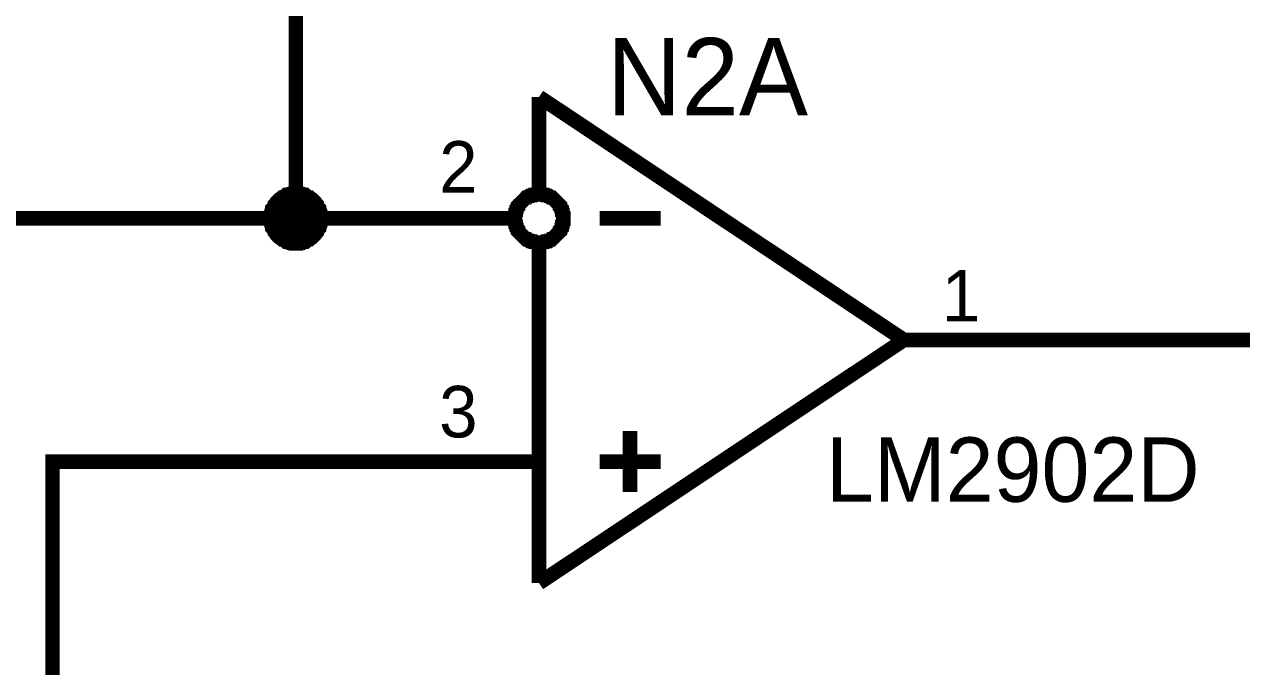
# Model space of a CAD drawing. Header units: millimetres. Extents: x 0 to 420, y 0 to 297.
# Drawn here: x 249.41 to 274.42, y 145.77 to 158.98 of the extents above; entities that cross this region are included whole.
import ezdxf

# ---------------------------------------------------------------- set-up
doc = ezdxf.new("R2010")
doc.units = ezdxf.units.MM
doc.layers.add('Sheet', color=255, linetype='Continuous')

msp = doc.modelspace()

# ---------------------------------------------------------------- linework, layer by layer
at = {"layer": 'Sheet'}
for points, const_width in [([(247.488, 167.493), (254.986, 167.493), (254.986, 154.991), (257.485, 154.991)], 0.3), ([(289.975, 167.493), (292.474, 167.493), (292.474, 152.491), (282.477, 152.491), (269.981, 152.491)], 0.3), ([(259.984, 157.491), (259.984, 155.62)], 0.3), ([(259.984, 157.491), (267.482, 152.491)], 0.3), ([(254.473, 154.991), (254.473, 155.024), (254.473, 155.041), (254.473, 155.074), (254.489, 155.09), (254.489, 155.124), (254.489, 155.14), (254.506, 155.173), (254.506, 155.19), (254.522, 155.206), (254.539, 155.239), (254.555, 155.256), (254.555, 155.273), (254.572, 155.289), (254.589, 155.322), (254.605, 155.339), (254.622, 155.355), (254.638, 155.372), (254.655, 155.388), (254.688, 155.405), (254.704, 155.422), (254.721, 155.422), (254.738, 155.438), (254.771, 155.455), (254.787, 155.471), (254.804, 155.471), (254.837, 155.488), (254.853, 155.488), (254.887, 155.488), (254.903, 155.504), (254.936, 155.504), (254.953, 155.504), (254.986, 155.504)], 0.3), ([(254.473, 154.991), (254.473, 155.024), (254.473, 155.041), (254.473, 155.074), (254.489, 155.09), (254.489, 155.124), (254.489, 155.14), (254.506, 155.173), (254.506, 155.19), (254.522, 155.206), (254.539, 155.239), (254.555, 155.256), (254.555, 155.273), (254.572, 155.289), (254.589, 155.322), (254.605, 155.339), (254.622, 155.355), (254.638, 155.372), (254.655, 155.388), (254.688, 155.405), (254.704, 155.422), (254.721, 155.422), (254.738, 155.438), (254.771, 155.455), (254.787, 155.471), (254.804, 155.471), (254.837, 155.488), (254.853, 155.488), (254.887, 155.488), (254.903, 155.504), (254.936, 155.504), (254.953, 155.504), (254.986, 155.504)], 0.3), ([(254.473, 154.991), (254.473, 155.024), (254.473, 155.041), (254.473, 155.074), (254.489, 155.09), (254.489, 155.124), (254.489, 155.14), (254.506, 155.173), (254.506, 155.19), (254.522, 155.206), (254.539, 155.239), (254.555, 155.256), (254.555, 155.273), (254.572, 155.289), (254.589, 155.322), (254.605, 155.339), (254.622, 155.355), (254.638, 155.372), (254.655, 155.388), (254.688, 155.405), (254.704, 155.422), (254.721, 155.422), (254.738, 155.438), (254.771, 155.455), (254.787, 155.471), (254.804, 155.471), (254.837, 155.488), (254.853, 155.488), (254.887, 155.488), (254.903, 155.504), (254.936, 155.504), (254.953, 155.504), (254.986, 155.504)], 0.3), ([(254.473, 154.991), (254.473, 155.024), (254.473, 155.041), (254.473, 155.074), (254.489, 155.09), (254.489, 155.124), (254.489, 155.14), (254.506, 155.173), (254.506, 155.19), (254.522, 155.206), (254.539, 155.239), (254.555, 155.256), (254.555, 155.273), (254.572, 155.289), (254.589, 155.322), (254.605, 155.339), (254.622, 155.355), (254.638, 155.372), (254.655, 155.388), (254.688, 155.405), (254.704, 155.422), (254.721, 155.422), (254.738, 155.438), (254.771, 155.455), (254.787, 155.471), (254.804, 155.471), (254.837, 155.488), (254.853, 155.488), (254.887, 155.488), (254.903, 155.504), (254.936, 155.504), (254.953, 155.504), (254.986, 155.504)], 0.3), ([(254.986, 155.504), (254.986, 155.504)], 0.3), ([(254.986, 155.504), (255.019, 155.504), (255.035, 155.504), (255.069, 155.504), (255.085, 155.488), (255.118, 155.488), (255.135, 155.488), (255.168, 155.471), (255.184, 155.471), (255.201, 155.455), (255.234, 155.438), (255.251, 155.422), (255.267, 155.422), (255.284, 155.405), (255.317, 155.388), (255.333, 155.372), (255.35, 155.355), (255.366, 155.339), (255.383, 155.322), (255.4, 155.289), (255.416, 155.273), (255.416, 155.256), (255.433, 155.239), (255.449, 155.206), (255.466, 155.19), (255.466, 155.173), (255.482, 155.14), (255.482, 155.124), (255.482, 155.09), (255.499, 155.074), (255.499, 155.041), (255.499, 155.024), (255.499, 154.991)], 0.3), ([(254.986, 155.504), (254.986, 155.504)], 0.3), ([(254.986, 155.504), (255.019, 155.504), (255.035, 155.504), (255.069, 155.504), (255.085, 155.488), (255.118, 155.488), (255.135, 155.488), (255.168, 155.471), (255.184, 155.471), (255.201, 155.455), (255.234, 155.438), (255.251, 155.422), (255.267, 155.422), (255.284, 155.405), (255.317, 155.388), (255.333, 155.372), (255.35, 155.355), (255.366, 155.339), (255.383, 155.322), (255.4, 155.289), (255.416, 155.273), (255.416, 155.256), (255.433, 155.239), (255.449, 155.206), (255.466, 155.19), (255.466, 155.173), (255.482, 155.14), (255.482, 155.124), (255.482, 155.09), (255.499, 155.074), (255.499, 155.041), (255.499, 155.024), (255.499, 154.991)], 0.3), ([(254.986, 155.504), (254.986, 155.504)], 0.3), ([(254.986, 155.504), (255.019, 155.504), (255.035, 155.504), (255.069, 155.504), (255.085, 155.488), (255.118, 155.488), (255.135, 155.488), (255.168, 155.471), (255.184, 155.471), (255.201, 155.455), (255.234, 155.438), (255.251, 155.422), (255.267, 155.422), (255.284, 155.405), (255.317, 155.388), (255.333, 155.372), (255.35, 155.355), (255.366, 155.339), (255.383, 155.322), (255.4, 155.289), (255.416, 155.273), (255.416, 155.256), (255.433, 155.239), (255.449, 155.206), (255.466, 155.19), (255.466, 155.173), (255.482, 155.14), (255.482, 155.124), (255.482, 155.09), (255.499, 155.074), (255.499, 155.041), (255.499, 155.024), (255.499, 154.991)], 0.3), ([(254.986, 155.504), (254.986, 155.504)], 0.3), ([(254.986, 155.504), (255.019, 155.504), (255.035, 155.504), (255.069, 155.504), (255.085, 155.488), (255.118, 155.488), (255.135, 155.488), (255.168, 155.471), (255.184, 155.471), (255.201, 155.455), (255.234, 155.438), (255.251, 155.422), (255.267, 155.422), (255.284, 155.405), (255.317, 155.388), (255.333, 155.372), (255.35, 155.355), (255.366, 155.339), (255.383, 155.322), (255.4, 155.289), (255.416, 155.273), (255.416, 155.256), (255.433, 155.239), (255.449, 155.206), (255.466, 155.19), (255.466, 155.173), (255.482, 155.14), (255.482, 155.124), (255.482, 155.09), (255.499, 155.074), (255.499, 155.041), (255.499, 155.024), (255.499, 154.991)], 0.3), ([(259.488, 154.991), (259.488, 155.024), (259.488, 155.041), (259.488, 155.074), (259.504, 155.09), (259.504, 155.124), (259.504, 155.14), (259.521, 155.157), (259.521, 155.19), (259.537, 155.206), (259.554, 155.223), (259.554, 155.256), (259.57, 155.273), (259.587, 155.289), (259.604, 155.306), (259.62, 155.322), (259.637, 155.339), (259.653, 155.355), (259.67, 155.372), (259.686, 155.388), (259.703, 155.405), (259.719, 155.422), (259.753, 155.422), (259.769, 155.438), (259.786, 155.455), (259.819, 155.455), (259.835, 155.471), (259.852, 155.471), (259.885, 155.471), (259.901, 155.488), (259.935, 155.488), (259.951, 155.488), (259.984, 155.488)], 0.3), ([(259.984, 155.488), (259.951, 155.488), (259.935, 155.488), (259.901, 155.488), (259.885, 155.471), (259.852, 155.471), (259.835, 155.471), (259.819, 155.455), (259.786, 155.455), (259.769, 155.438), (259.753, 155.422), (259.719, 155.422), (259.703, 155.405), (259.686, 155.388), (259.67, 155.372), (259.653, 155.355), (259.637, 155.339), (259.62, 155.322), (259.604, 155.306), (259.587, 155.289), (259.57, 155.273), (259.554, 155.256), (259.554, 155.223), (259.537, 155.206), (259.521, 155.19), (259.521, 155.157), (259.504, 155.14), (259.504, 155.124), (259.504, 155.09), (259.488, 155.074), (259.488, 155.041), (259.488, 155.024), (259.488, 154.991)], 0.3), ([(259.984, 155.488), (260.017, 155.488), (260.034, 155.488), (260.067, 155.488), (260.084, 155.471), (260.117, 155.471), (260.133, 155.471), (260.15, 155.455), (260.183, 155.455), (260.199, 155.438), (260.216, 155.422), (260.249, 155.422), (260.266, 155.405), (260.282, 155.388), (260.299, 155.372), (260.315, 155.355), (260.332, 155.339), (260.348, 155.322), (260.365, 155.306), (260.381, 155.289), (260.398, 155.273), (260.415, 155.256), (260.415, 155.223), (260.431, 155.206), (260.448, 155.19), (260.448, 155.157), (260.464, 155.14), (260.464, 155.124), (260.464, 155.09), (260.481, 155.074), (260.481, 155.041), (260.481, 155.024), (260.481, 154.991)], 0.3), ([(260.481, 154.991), (260.481, 155.024), (260.481, 155.041), (260.481, 155.074), (260.464, 155.09), (260.464, 155.124), (260.464, 155.14), (260.448, 155.157), (260.448, 155.19), (260.431, 155.206), (260.415, 155.223), (260.415, 155.256), (260.398, 155.273), (260.381, 155.289), (260.365, 155.306), (260.348, 155.322), (260.332, 155.339), (260.315, 155.355), (260.299, 155.372), (260.282, 155.388), (260.266, 155.405), (260.249, 155.422), (260.216, 155.422), (260.199, 155.438), (260.183, 155.455), (260.15, 155.455), (260.133, 155.471), (260.117, 155.471), (260.084, 155.471), (260.067, 155.488), (260.034, 155.488), (260.017, 155.488), (259.984, 155.488)], 0.3), ([(254.473, 154.991), (254.473, 155.024), (254.473, 155.041), (254.473, 155.074), (254.489, 155.09), (254.489, 155.124), (254.489, 155.14), (254.506, 155.173), (254.506, 155.19), (254.522, 155.206), (254.539, 155.239), (254.555, 155.256), (254.555, 155.273), (254.572, 155.289), (254.589, 155.322), (254.605, 155.339), (254.622, 155.355), (254.638, 155.372), (254.655, 155.388), (254.688, 155.405), (254.704, 155.422), (254.721, 155.422), (254.738, 155.438), (254.771, 155.455), (254.787, 155.471), (254.804, 155.471), (254.837, 155.488), (254.853, 155.488), (254.887, 155.488), (254.903, 155.504), (254.936, 155.504), (254.953, 155.504), (254.986, 155.504)], 0.0991), ([(254.473, 154.991), (254.473, 155.024), (254.473, 155.041), (254.473, 155.074), (254.489, 155.09), (254.489, 155.124), (254.489, 155.14), (254.506, 155.173), (254.506, 155.19), (254.522, 155.206), (254.539, 155.239), (254.555, 155.256), (254.555, 155.273), (254.572, 155.289), (254.589, 155.322), (254.605, 155.339), (254.622, 155.355), (254.638, 155.372), (254.655, 155.388), (254.688, 155.405), (254.704, 155.422), (254.721, 155.422), (254.738, 155.438), (254.771, 155.455), (254.787, 155.471), (254.804, 155.471), (254.837, 155.488), (254.853, 155.488), (254.887, 155.488), (254.903, 155.504), (254.936, 155.504), (254.953, 155.504), (254.986, 155.504)], 0.0991), ([(254.473, 154.991), (254.473, 155.024), (254.473, 155.041), (254.473, 155.074), (254.489, 155.09), (254.489, 155.124), (254.489, 155.14), (254.506, 155.173), (254.506, 155.19), (254.522, 155.206), (254.539, 155.239), (254.555, 155.256), (254.555, 155.273), (254.572, 155.289), (254.589, 155.322), (254.605, 155.339), (254.622, 155.355), (254.638, 155.372), (254.655, 155.388), (254.688, 155.405), (254.704, 155.422), (254.721, 155.422), (254.738, 155.438), (254.771, 155.455), (254.787, 155.471), (254.804, 155.471), (254.837, 155.488), (254.853, 155.488), (254.887, 155.488), (254.903, 155.504), (254.936, 155.504), (254.953, 155.504), (254.986, 155.504)], 0.0991), ([(254.473, 154.991), (254.473, 155.024), (254.473, 155.041), (254.473, 155.074), (254.489, 155.09), (254.489, 155.124), (254.489, 155.14), (254.506, 155.173), (254.506, 155.19), (254.522, 155.206), (254.539, 155.239), (254.555, 155.256), (254.555, 155.273), (254.572, 155.289), (254.589, 155.322), (254.605, 155.339), (254.622, 155.355), (254.638, 155.372), (254.655, 155.388), (254.688, 155.405), (254.704, 155.422), (254.721, 155.422), (254.738, 155.438), (254.771, 155.455), (254.787, 155.471), (254.804, 155.471), (254.837, 155.488), (254.853, 155.488), (254.887, 155.488), (254.903, 155.504), (254.936, 155.504), (254.953, 155.504), (254.986, 155.504)], 0.0991), ([(254.986, 155.504), (254.986, 155.504)], 0.0991), ([(254.986, 155.504), (255.019, 155.504), (255.035, 155.504), (255.069, 155.504), (255.085, 155.488), (255.118, 155.488), (255.135, 155.488), (255.168, 155.471), (255.184, 155.471), (255.201, 155.455), (255.234, 155.438), (255.251, 155.422), (255.267, 155.422), (255.284, 155.405), (255.317, 155.388), (255.333, 155.372), (255.35, 155.355), (255.366, 155.339), (255.383, 155.322), (255.4, 155.289), (255.416, 155.273), (255.416, 155.256), (255.433, 155.239), (255.449, 155.206), (255.466, 155.19), (255.466, 155.173), (255.482, 155.14), (255.482, 155.124), (255.482, 155.09), (255.499, 155.074), (255.499, 155.041), (255.499, 155.024), (255.499, 154.991)], 0.0991), ([(254.986, 155.504), (254.986, 155.504)], 0.0991), ([(254.986, 155.504), (255.019, 155.504), (255.035, 155.504), (255.069, 155.504), (255.085, 155.488), (255.118, 155.488), (255.135, 155.488), (255.168, 155.471), (255.184, 155.471), (255.201, 155.455), (255.234, 155.438), (255.251, 155.422), (255.267, 155.422), (255.284, 155.405), (255.317, 155.388), (255.333, 155.372), (255.35, 155.355), (255.366, 155.339), (255.383, 155.322), (255.4, 155.289), (255.416, 155.273), (255.416, 155.256), (255.433, 155.239), (255.449, 155.206), (255.466, 155.19), (255.466, 155.173), (255.482, 155.14), (255.482, 155.124), (255.482, 155.09), (255.499, 155.074), (255.499, 155.041), (255.499, 155.024), (255.499, 154.991)], 0.0991), ([(254.986, 155.504), (254.986, 155.504)], 0.0991), ([(254.986, 155.504), (255.019, 155.504), (255.035, 155.504), (255.069, 155.504), (255.085, 155.488), (255.118, 155.488), (255.135, 155.488), (255.168, 155.471), (255.184, 155.471), (255.201, 155.455), (255.234, 155.438), (255.251, 155.422), (255.267, 155.422), (255.284, 155.405), (255.317, 155.388), (255.333, 155.372), (255.35, 155.355), (255.366, 155.339), (255.383, 155.322), (255.4, 155.289), (255.416, 155.273), (255.416, 155.256), (255.433, 155.239), (255.449, 155.206), (255.466, 155.19), (255.466, 155.173), (255.482, 155.14), (255.482, 155.124), (255.482, 155.09), (255.499, 155.074), (255.499, 155.041), (255.499, 155.024), (255.499, 154.991)], 0.0991), ([(254.986, 155.504), (254.986, 155.504)], 0.0991), ([(254.986, 155.504), (255.019, 155.504), (255.035, 155.504), (255.069, 155.504), (255.085, 155.488), (255.118, 155.488), (255.135, 155.488), (255.168, 155.471), (255.184, 155.471), (255.201, 155.455), (255.234, 155.438), (255.251, 155.422), (255.267, 155.422), (255.284, 155.405), (255.317, 155.388), (255.333, 155.372), (255.35, 155.355), (255.366, 155.339), (255.383, 155.322), (255.4, 155.289), (255.416, 155.273), (255.416, 155.256), (255.433, 155.239), (255.449, 155.206), (255.466, 155.19), (255.466, 155.173), (255.482, 155.14), (255.482, 155.124), (255.482, 155.09), (255.499, 155.074), (255.499, 155.041), (255.499, 155.024), (255.499, 154.991)], 0.0991), ([(254.986, 154.991), (247.488, 154.991)], 0.3), ([(254.986, 154.478), (254.953, 154.478), (254.936, 154.478), (254.903, 154.478), (254.887, 154.494), (254.853, 154.494), (254.837, 154.494), (254.804, 154.511), (254.787, 154.511), (254.771, 154.527), (254.738, 154.544), (254.721, 154.561), (254.704, 154.561), (254.688, 154.577), (254.655, 154.594), (254.638, 154.61), (254.622, 154.627), (254.605, 154.643), (254.589, 154.66), (254.572, 154.693), (254.555, 154.71), (254.555, 154.726), (254.539, 154.743), (254.522, 154.776), (254.506, 154.792), (254.506, 154.809), (254.489, 154.842), (254.489, 154.859), (254.489, 154.892), (254.473, 154.908), (254.473, 154.941), (254.473, 154.958), (254.473, 154.991)], 0.3), ([(254.473, 154.991), (254.473, 154.991)], 0.3), ([(254.986, 154.478), (254.953, 154.478), (254.936, 154.478), (254.903, 154.478), (254.887, 154.494), (254.853, 154.494), (254.837, 154.494), (254.804, 154.511), (254.787, 154.511), (254.771, 154.527), (254.738, 154.544), (254.721, 154.561), (254.704, 154.561), (254.688, 154.577), (254.655, 154.594), (254.638, 154.61), (254.622, 154.627), (254.605, 154.643), (254.589, 154.66), (254.572, 154.693), (254.555, 154.71), (254.555, 154.726), (254.539, 154.743), (254.522, 154.776), (254.506, 154.792), (254.506, 154.809), (254.489, 154.842), (254.489, 154.859), (254.489, 154.892), (254.473, 154.908), (254.473, 154.941), (254.473, 154.958), (254.473, 154.991)], 0.3), ([(254.473, 154.991), (254.473, 154.991)], 0.3), ([(254.986, 154.478), (254.953, 154.478), (254.936, 154.478), (254.903, 154.478), (254.887, 154.494), (254.853, 154.494), (254.837, 154.494), (254.804, 154.511), (254.787, 154.511), (254.771, 154.527), (254.738, 154.544), (254.721, 154.561), (254.704, 154.561), (254.688, 154.577), (254.655, 154.594), (254.638, 154.61), (254.622, 154.627), (254.605, 154.643), (254.589, 154.66), (254.572, 154.693), (254.555, 154.71), (254.555, 154.726), (254.539, 154.743), (254.522, 154.776), (254.506, 154.792), (254.506, 154.809), (254.489, 154.842), (254.489, 154.859), (254.489, 154.892), (254.473, 154.908), (254.473, 154.941), (254.473, 154.958), (254.473, 154.991)], 0.3), ([(254.473, 154.991), (254.473, 154.991)], 0.3), ([(254.986, 154.478), (254.953, 154.478), (254.936, 154.478), (254.903, 154.478), (254.887, 154.494), (254.853, 154.494), (254.837, 154.494), (254.804, 154.511), (254.787, 154.511), (254.771, 154.527), (254.738, 154.544), (254.721, 154.561), (254.704, 154.561), (254.688, 154.577), (254.655, 154.594), (254.638, 154.61), (254.622, 154.627), (254.605, 154.643), (254.589, 154.66), (254.572, 154.693), (254.555, 154.71), (254.555, 154.726), (254.539, 154.743), (254.522, 154.776), (254.506, 154.792), (254.506, 154.809), (254.489, 154.842), (254.489, 154.859), (254.489, 154.892), (254.473, 154.908), (254.473, 154.941), (254.473, 154.958), (254.473, 154.991)], 0.3), ([(254.473, 154.991), (254.473, 154.991)], 0.3), ([(255.499, 154.991), (255.499, 154.958), (255.499, 154.941), (255.499, 154.908), (255.482, 154.892), (255.482, 154.859), (255.482, 154.842), (255.466, 154.809), (255.466, 154.792), (255.449, 154.776), (255.433, 154.743), (255.416, 154.726), (255.416, 154.71), (255.4, 154.693), (255.383, 154.66), (255.366, 154.643), (255.35, 154.627), (255.333, 154.61), (255.317, 154.594), (255.284, 154.577), (255.267, 154.561), (255.251, 154.561), (255.234, 154.544), (255.201, 154.527), (255.184, 154.511), (255.168, 154.511), (255.135, 154.494), (255.118, 154.494), (255.085, 154.494), (255.069, 154.478), (255.035, 154.478), (255.019, 154.478), (254.986, 154.478)], 0.3), ([(255.499, 154.991), (255.499, 154.958), (255.499, 154.941), (255.499, 154.908), (255.482, 154.892), (255.482, 154.859), (255.482, 154.842), (255.466, 154.809), (255.466, 154.792), (255.449, 154.776), (255.433, 154.743), (255.416, 154.726), (255.416, 154.71), (255.4, 154.693), (255.383, 154.66), (255.366, 154.643), (255.35, 154.627), (255.333, 154.61), (255.317, 154.594), (255.284, 154.577), (255.267, 154.561), (255.251, 154.561), (255.234, 154.544), (255.201, 154.527), (255.184, 154.511), (255.168, 154.511), (255.135, 154.494), (255.118, 154.494), (255.085, 154.494), (255.069, 154.478), (255.035, 154.478), (255.019, 154.478), (254.986, 154.478)], 0.3), ([(255.499, 154.991), (255.499, 154.958), (255.499, 154.941), (255.499, 154.908), (255.482, 154.892), (255.482, 154.859), (255.482, 154.842), (255.466, 154.809), (255.466, 154.792), (255.449, 154.776), (255.433, 154.743), (255.416, 154.726), (255.416, 154.71), (255.4, 154.693), (255.383, 154.66), (255.366, 154.643), (255.35, 154.627), (255.333, 154.61), (255.317, 154.594), (255.284, 154.577), (255.267, 154.561), (255.251, 154.561), (255.234, 154.544), (255.201, 154.527), (255.184, 154.511), (255.168, 154.511), (255.135, 154.494), (255.118, 154.494), (255.085, 154.494), (255.069, 154.478), (255.035, 154.478), (255.019, 154.478), (254.986, 154.478)], 0.3), ([(255.499, 154.991), (255.499, 154.958), (255.499, 154.941), (255.499, 154.908), (255.482, 154.892), (255.482, 154.859), (255.482, 154.842), (255.466, 154.809), (255.466, 154.792), (255.449, 154.776), (255.433, 154.743), (255.416, 154.726), (255.416, 154.71), (255.4, 154.693), (255.383, 154.66), (255.366, 154.643), (255.35, 154.627), (255.333, 154.61), (255.317, 154.594), (255.284, 154.577), (255.267, 154.561), (255.251, 154.561), (255.234, 154.544), (255.201, 154.527), (255.184, 154.511), (255.168, 154.511), (255.135, 154.494), (255.118, 154.494), (255.085, 154.494), (255.069, 154.478), (255.035, 154.478), (255.019, 154.478), (254.986, 154.478)], 0.3), ([(255.499, 154.991), (255.499, 154.991), (255.499, 154.991), (255.499, 154.991), (255.499, 154.991), (255.499, 154.991), (255.499, 154.991), (255.499, 154.991), (255.499, 154.991), (255.499, 154.991), (255.499, 154.991), (255.499, 154.991), (255.499, 154.991), (255.499, 154.991), (255.499, 154.991), (255.499, 154.991), (255.499, 154.991), (255.499, 154.991), (255.499, 154.991), (255.499, 154.991), (255.499, 154.991), (255.499, 154.991), (255.499, 154.991), (255.499, 154.991), (255.499, 154.991), (255.499, 154.991), (255.499, 154.991), (255.499, 154.991), (255.499, 154.991), (255.499, 154.991), (255.499, 154.991), (255.499, 154.991), (255.499, 154.991)], 0.3), ([(255.499, 154.991), (255.499, 154.991)], 0.3), ([(255.499, 154.991), (255.499, 154.991), (255.499, 154.991), (255.499, 154.991), (255.499, 154.991), (255.499, 154.991), (255.499, 154.991), (255.499, 154.991), (255.499, 154.991), (255.499, 154.991), (255.499, 154.991), (255.499, 154.991), (255.499, 154.991), (255.499, 154.991), (255.499, 154.991), (255.499, 154.991), (255.499, 154.991), (255.499, 154.991), (255.499, 154.991), (255.499, 154.991), (255.499, 154.991), (255.499, 154.991), (255.499, 154.991), (255.499, 154.991), (255.499, 154.991), (255.499, 154.991), (255.499, 154.991), (255.499, 154.991), (255.499, 154.991), (255.499, 154.991), (255.499, 154.991), (255.499, 154.991), (255.499, 154.991)], 0.3), ([(255.499, 154.991), (255.499, 154.991)], 0.3), ([(255.499, 154.991), (255.499, 154.991), (255.499, 154.991), (255.499, 154.991), (255.499, 154.991), (255.499, 154.991), (255.499, 154.991), (255.499, 154.991), (255.499, 154.991), (255.499, 154.991), (255.499, 154.991), (255.499, 154.991), (255.499, 154.991), (255.499, 154.991), (255.499, 154.991), (255.499, 154.991), (255.499, 154.991), (255.499, 154.991), (255.499, 154.991), (255.499, 154.991), (255.499, 154.991), (255.499, 154.991), (255.499, 154.991), (255.499, 154.991), (255.499, 154.991), (255.499, 154.991), (255.499, 154.991), (255.499, 154.991), (255.499, 154.991), (255.499, 154.991), (255.499, 154.991), (255.499, 154.991), (255.499, 154.991)], 0.3), ([(255.499, 154.991), (255.499, 154.991)], 0.3), ([(255.499, 154.991), (255.499, 154.991), (255.499, 154.991), (255.499, 154.991), (255.499, 154.991), (255.499, 154.991), (255.499, 154.991), (255.499, 154.991), (255.499, 154.991), (255.499, 154.991), (255.499, 154.991), (255.499, 154.991), (255.499, 154.991), (255.499, 154.991), (255.499, 154.991), (255.499, 154.991), (255.499, 154.991), (255.499, 154.991), (255.499, 154.991), (255.499, 154.991), (255.499, 154.991), (255.499, 154.991), (255.499, 154.991), (255.499, 154.991), (255.499, 154.991), (255.499, 154.991), (255.499, 154.991), (255.499, 154.991), (255.499, 154.991), (255.499, 154.991), (255.499, 154.991), (255.499, 154.991), (255.499, 154.991)], 0.3), ([(255.499, 154.991), (255.499, 154.991)], 0.3), ([(259.488, 154.991), (257.485, 154.991)], 0.3), ([(259.984, 154.494), (259.951, 154.494), (259.935, 154.494), (259.901, 154.494), (259.885, 154.511), (259.852, 154.511), (259.835, 154.511), (259.819, 154.527), (259.786, 154.527), (259.769, 154.544), (259.753, 154.561), (259.719, 154.561), (259.703, 154.577), (259.686, 154.594), (259.67, 154.61), (259.653, 154.627), (259.637, 154.643), (259.62, 154.66), (259.604, 154.676), (259.587, 154.693), (259.57, 154.71), (259.554, 154.726), (259.554, 154.759), (259.537, 154.776), (259.521, 154.792), (259.521, 154.825), (259.504, 154.842), (259.504, 154.859), (259.504, 154.892), (259.488, 154.908), (259.488, 154.941), (259.488, 154.958), (259.488, 154.991)], 0.3), ([(259.488, 154.991), (259.488, 154.991)], 0.3), ([(259.488, 154.991), (259.488, 154.958), (259.488, 154.941), (259.488, 154.908), (259.504, 154.892), (259.504, 154.859), (259.504, 154.842), (259.521, 154.825), (259.521, 154.792), (259.537, 154.776), (259.554, 154.759), (259.554, 154.726), (259.57, 154.71), (259.587, 154.693), (259.604, 154.676), (259.62, 154.66), (259.637, 154.643), (259.653, 154.627), (259.67, 154.61), (259.686, 154.594), (259.703, 154.577), (259.719, 154.561), (259.753, 154.561), (259.769, 154.544), (259.786, 154.527), (259.819, 154.527), (259.835, 154.511), (259.852, 154.511), (259.885, 154.511), (259.901, 154.494), (259.935, 154.494), (259.951, 154.494), (259.984, 154.494)], 0.3), ([(260.481, 154.991), (260.481, 154.958), (260.481, 154.941), (260.481, 154.908), (260.464, 154.892), (260.464, 154.859), (260.464, 154.842), (260.448, 154.825), (260.448, 154.792), (260.431, 154.776), (260.415, 154.759), (260.415, 154.726), (260.398, 154.71), (260.381, 154.693), (260.365, 154.676), (260.348, 154.66), (260.332, 154.643), (260.315, 154.627), (260.299, 154.61), (260.282, 154.594), (260.266, 154.577), (260.249, 154.561), (260.216, 154.561), (260.199, 154.544), (260.183, 154.527), (260.15, 154.527), (260.133, 154.511), (260.117, 154.511), (260.084, 154.511), (260.067, 154.494), (260.034, 154.494), (260.017, 154.494), (259.984, 154.494)], 0.3), ([(259.984, 154.494), (260.017, 154.494), (260.034, 154.494), (260.067, 154.494), (260.084, 154.511), (260.117, 154.511), (260.133, 154.511), (260.15, 154.527), (260.183, 154.527), (260.199, 154.544), (260.216, 154.561), (260.249, 154.561), (260.266, 154.577), (260.282, 154.594), (260.299, 154.61), (260.315, 154.627), (260.332, 154.643), (260.348, 154.66), (260.365, 154.676), (260.381, 154.693), (260.398, 154.71), (260.415, 154.726), (260.415, 154.759), (260.431, 154.776), (260.448, 154.792), (260.448, 154.825), (260.464, 154.842), (260.464, 154.859), (260.464, 154.892), (260.481, 154.908), (260.481, 154.941), (260.481, 154.958), (260.481, 154.991)], 0.3), ([(260.481, 154.991), (260.481, 154.991), (260.481, 154.991), (260.481, 154.991), (260.481, 154.991), (260.481, 154.991), (260.481, 154.991), (260.481, 154.991), (260.481, 154.991), (260.481, 154.991), (260.481, 154.991), (260.481, 154.991), (260.481, 154.991), (260.481, 154.991), (260.481, 154.991), (260.481, 154.991), (260.481, 154.991), (260.481, 154.991), (260.481, 154.991), (260.481, 154.991), (260.481, 154.991), (260.481, 154.991), (260.481, 154.991), (260.481, 154.991), (260.481, 154.991), (260.481, 154.991), (260.481, 154.991), (260.481, 154.991), (260.481, 154.991), (260.481, 154.991), (260.481, 154.991), (260.481, 154.991), (260.481, 154.991)], 0.3), ([(260.481, 154.991), (260.481, 154.991)], 0.3), ([(261.226, 154.991), (262.483, 154.991)], 0.3), ([(254.986, 154.478), (254.953, 154.478), (254.936, 154.478), (254.903, 154.478), (254.887, 154.494), (254.853, 154.494), (254.837, 154.494), (254.804, 154.511), (254.787, 154.511), (254.771, 154.527), (254.738, 154.544), (254.721, 154.561), (254.704, 154.561), (254.688, 154.577), (254.655, 154.594), (254.638, 154.61), (254.622, 154.627), (254.605, 154.643), (254.589, 154.66), (254.572, 154.693), (254.555, 154.71), (254.555, 154.726), (254.539, 154.743), (254.522, 154.776), (254.506, 154.792), (254.506, 154.809), (254.489, 154.842), (254.489, 154.859), (254.489, 154.892), (254.473, 154.908), (254.473, 154.941), (254.473, 154.958), (254.473, 154.991)], 0.0991), ([(254.473, 154.991), (254.473, 154.991)], 0.0991), ([(254.986, 154.478), (254.953, 154.478), (254.936, 154.478), (254.903, 154.478), (254.887, 154.494), (254.853, 154.494), (254.837, 154.494), (254.804, 154.511), (254.787, 154.511), (254.771, 154.527), (254.738, 154.544), (254.721, 154.561), (254.704, 154.561), (254.688, 154.577), (254.655, 154.594), (254.638, 154.61), (254.622, 154.627), (254.605, 154.643), (254.589, 154.66), (254.572, 154.693), (254.555, 154.71), (254.555, 154.726), (254.539, 154.743), (254.522, 154.776), (254.506, 154.792), (254.506, 154.809), (254.489, 154.842), (254.489, 154.859), (254.489, 154.892), (254.473, 154.908), (254.473, 154.941), (254.473, 154.958), (254.473, 154.991)], 0.0991), ([(254.473, 154.991), (254.473, 154.991)], 0.0991), ([(254.986, 154.478), (254.953, 154.478), (254.936, 154.478), (254.903, 154.478), (254.887, 154.494), (254.853, 154.494), (254.837, 154.494), (254.804, 154.511), (254.787, 154.511), (254.771, 154.527), (254.738, 154.544), (254.721, 154.561), (254.704, 154.561), (254.688, 154.577), (254.655, 154.594), (254.638, 154.61), (254.622, 154.627), (254.605, 154.643), (254.589, 154.66), (254.572, 154.693), (254.555, 154.71), (254.555, 154.726), (254.539, 154.743), (254.522, 154.776), (254.506, 154.792), (254.506, 154.809), (254.489, 154.842), (254.489, 154.859), (254.489, 154.892), (254.473, 154.908), (254.473, 154.941), (254.473, 154.958), (254.473, 154.991)], 0.0991), ([(254.473, 154.991), (254.473, 154.991)], 0.0991), ([(254.986, 154.478), (254.953, 154.478), (254.936, 154.478), (254.903, 154.478), (254.887, 154.494), (254.853, 154.494), (254.837, 154.494), (254.804, 154.511), (254.787, 154.511), (254.771, 154.527), (254.738, 154.544), (254.721, 154.561), (254.704, 154.561), (254.688, 154.577), (254.655, 154.594), (254.638, 154.61), (254.622, 154.627), (254.605, 154.643), (254.589, 154.66), (254.572, 154.693), (254.555, 154.71), (254.555, 154.726), (254.539, 154.743), (254.522, 154.776), (254.506, 154.792), (254.506, 154.809), (254.489, 154.842), (254.489, 154.859), (254.489, 154.892), (254.473, 154.908), (254.473, 154.941), (254.473, 154.958), (254.473, 154.991)], 0.0991), ([(254.473, 154.991), (254.473, 154.991)], 0.0991), ([(255.499, 154.991), (255.499, 154.958), (255.499, 154.941), (255.499, 154.908), (255.482, 154.892), (255.482, 154.859), (255.482, 154.842), (255.466, 154.809), (255.466, 154.792), (255.449, 154.776), (255.433, 154.743), (255.416, 154.726), (255.416, 154.71), (255.4, 154.693), (255.383, 154.66), (255.366, 154.643), (255.35, 154.627), (255.333, 154.61), (255.317, 154.594), (255.284, 154.577), (255.267, 154.561), (255.251, 154.561), (255.234, 154.544), (255.201, 154.527), (255.184, 154.511), (255.168, 154.511), (255.135, 154.494), (255.118, 154.494), (255.085, 154.494), (255.069, 154.478), (255.035, 154.478), (255.019, 154.478), (254.986, 154.478)], 0.0991), ([(255.499, 154.991), (255.499, 154.958), (255.499, 154.941), (255.499, 154.908), (255.482, 154.892), (255.482, 154.859), (255.482, 154.842), (255.466, 154.809), (255.466, 154.792), (255.449, 154.776), (255.433, 154.743), (255.416, 154.726), (255.416, 154.71), (255.4, 154.693), (255.383, 154.66), (255.366, 154.643), (255.35, 154.627), (255.333, 154.61), (255.317, 154.594), (255.284, 154.577), (255.267, 154.561), (255.251, 154.561), (255.234, 154.544), (255.201, 154.527), (255.184, 154.511), (255.168, 154.511), (255.135, 154.494), (255.118, 154.494), (255.085, 154.494), (255.069, 154.478), (255.035, 154.478), (255.019, 154.478), (254.986, 154.478)], 0.0991), ([(255.499, 154.991), (255.499, 154.958), (255.499, 154.941), (255.499, 154.908), (255.482, 154.892), (255.482, 154.859), (255.482, 154.842), (255.466, 154.809), (255.466, 154.792), (255.449, 154.776), (255.433, 154.743), (255.416, 154.726), (255.416, 154.71), (255.4, 154.693), (255.383, 154.66), (255.366, 154.643), (255.35, 154.627), (255.333, 154.61), (255.317, 154.594), (255.284, 154.577), (255.267, 154.561), (255.251, 154.561), (255.234, 154.544), (255.201, 154.527), (255.184, 154.511), (255.168, 154.511), (255.135, 154.494), (255.118, 154.494), (255.085, 154.494), (255.069, 154.478), (255.035, 154.478), (255.019, 154.478), (254.986, 154.478)], 0.0991), ([(255.499, 154.991), (255.499, 154.958), (255.499, 154.941), (255.499, 154.908), (255.482, 154.892), (255.482, 154.859), (255.482, 154.842), (255.466, 154.809), (255.466, 154.792), (255.449, 154.776), (255.433, 154.743), (255.416, 154.726), (255.416, 154.71), (255.4, 154.693), (255.383, 154.66), (255.366, 154.643), (255.35, 154.627), (255.333, 154.61), (255.317, 154.594), (255.284, 154.577), (255.267, 154.561), (255.251, 154.561), (255.234, 154.544), (255.201, 154.527), (255.184, 154.511), (255.168, 154.511), (255.135, 154.494), (255.118, 154.494), (255.085, 154.494), (255.069, 154.478), (255.035, 154.478), (255.019, 154.478), (254.986, 154.478)], 0.0991), ([(255.499, 154.991), (255.499, 154.991), (255.499, 154.991), (255.499, 154.991), (255.499, 154.991), (255.499, 154.991), (255.499, 154.991), (255.499, 154.991), (255.499, 154.991), (255.499, 154.991), (255.499, 154.991), (255.499, 154.991), (255.499, 154.991), (255.499, 154.991), (255.499, 154.991), (255.499, 154.991), (255.499, 154.991), (255.499, 154.991), (255.499, 154.991), (255.499, 154.991), (255.499, 154.991), (255.499, 154.991), (255.499, 154.991), (255.499, 154.991), (255.499, 154.991), (255.499, 154.991), (255.499, 154.991), (255.499, 154.991), (255.499, 154.991), (255.499, 154.991), (255.499, 154.991), (255.499, 154.991), (255.499, 154.991)], 0.0991), ([(255.499, 154.991), (255.499, 154.991)], 0.0991), ([(255.499, 154.991), (255.499, 154.991), (255.499, 154.991), (255.499, 154.991), (255.499, 154.991), (255.499, 154.991), (255.499, 154.991), (255.499, 154.991), (255.499, 154.991), (255.499, 154.991), (255.499, 154.991), (255.499, 154.991), (255.499, 154.991), (255.499, 154.991), (255.499, 154.991), (255.499, 154.991), (255.499, 154.991), (255.499, 154.991), (255.499, 154.991), (255.499, 154.991), (255.499, 154.991), (255.499, 154.991), (255.499, 154.991), (255.499, 154.991), (255.499, 154.991), (255.499, 154.991), (255.499, 154.991), (255.499, 154.991), (255.499, 154.991), (255.499, 154.991), (255.499, 154.991), (255.499, 154.991), (255.499, 154.991)], 0.0991), ([(255.499, 154.991), (255.499, 154.991)], 0.0991), ([(255.499, 154.991), (255.499, 154.991), (255.499, 154.991), (255.499, 154.991), (255.499, 154.991), (255.499, 154.991), (255.499, 154.991), (255.499, 154.991), (255.499, 154.991), (255.499, 154.991), (255.499, 154.991), (255.499, 154.991), (255.499, 154.991), (255.499, 154.991), (255.499, 154.991), (255.499, 154.991), (255.499, 154.991), (255.499, 154.991), (255.499, 154.991), (255.499, 154.991), (255.499, 154.991), (255.499, 154.991), (255.499, 154.991), (255.499, 154.991), (255.499, 154.991), (255.499, 154.991), (255.499, 154.991), (255.499, 154.991), (255.499, 154.991), (255.499, 154.991), (255.499, 154.991), (255.499, 154.991), (255.499, 154.991)], 0.0991), ([(255.499, 154.991), (255.499, 154.991)], 0.0991), ([(255.499, 154.991), (255.499, 154.991), (255.499, 154.991), (255.499, 154.991), (255.499, 154.991), (255.499, 154.991), (255.499, 154.991), (255.499, 154.991), (255.499, 154.991), (255.499, 154.991), (255.499, 154.991), (255.499, 154.991), (255.499, 154.991), (255.499, 154.991), (255.499, 154.991), (255.499, 154.991), (255.499, 154.991), (255.499, 154.991), (255.499, 154.991), (255.499, 154.991), (255.499, 154.991), (255.499, 154.991), (255.499, 154.991), (255.499, 154.991), (255.499, 154.991), (255.499, 154.991), (255.499, 154.991), (255.499, 154.991), (255.499, 154.991), (255.499, 154.991), (255.499, 154.991), (255.499, 154.991), (255.499, 154.991)], 0.0991), ([(255.499, 154.991), (255.499, 154.991)], 0.0991), ([(259.984, 154.362), (259.984, 147.49)], 0.3), ([(267.482, 152.491), (259.984, 147.49)], 0.3), ([(267.482, 152.491), (269.981, 152.491)], 0.3), ([(261.855, 150.62), (261.855, 149.361)], 0.3), ([(257.485, 122.486), (249.987, 122.486), (249.987, 142.489), (249.987, 149.99), (257.485, 149.99)], 0.3), ([(259.984, 149.99), (257.485, 149.99)], 0.3), ([(261.226, 149.99), (262.483, 149.99)], 0.3)]:
    msp.add_lwpolyline(points, dxfattribs=dict(at, const_width=const_width))
at = {"layer": 'Sheet', "const_width": 0.508}
msp.add_lwpolyline([(254.746, 155, 1), (255.254, 155, 1)], format="xyb", close=True, dxfattribs=at)

# ---------------------------------------------------------------- texts
at = {"layer": 'Sheet'}
for s, height, p in [('N2A', 1.5897, (261.375, 157.111)), ('2', 1.06, (257.932, 155.521)), ('1', 1.06, (268.26, 152.872)), ('3', 1.06, (257.932, 150.487)), ('LM2902D', 1.3247, (265.876, 149.162))]:
    msp.add_text(s, height=height, dxfattribs=at).set_placement(p)

doc.saveas('drawing.dxf')
